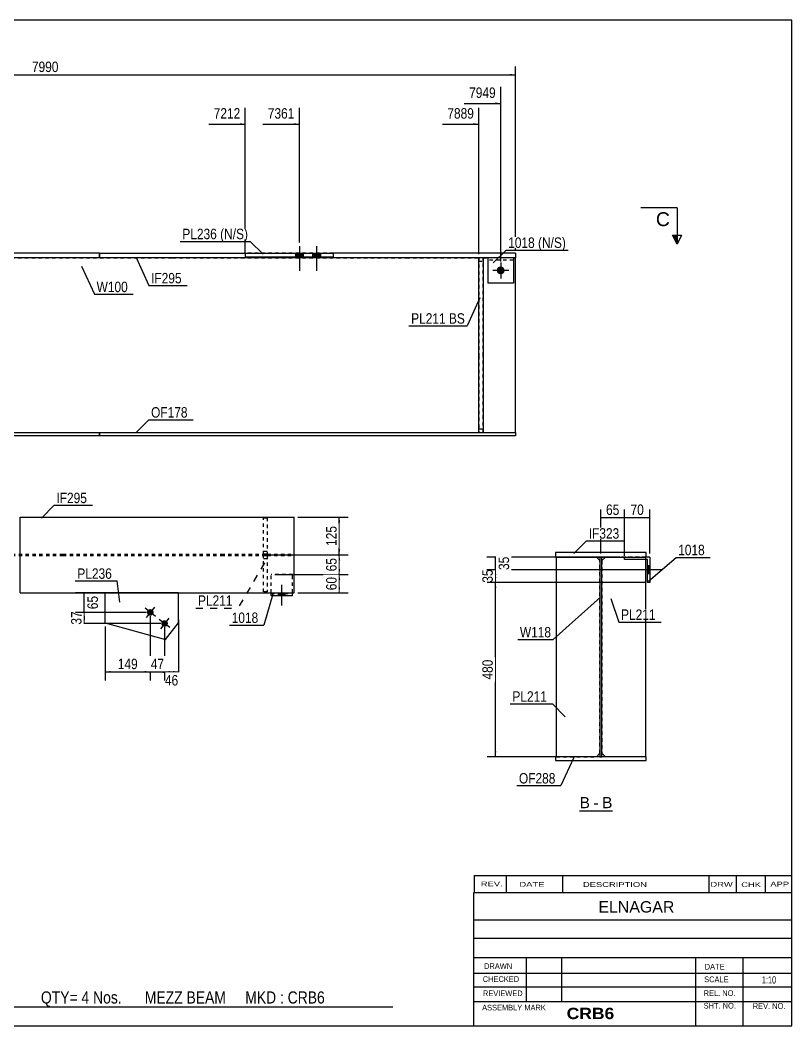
# Model space of a CAD drawing. Header units: millimetres. Extents: x 2 to 405, y 5 to 282.
# Drawn here: x 192.5 to 405, y 5 to 282 of the extents above; entities that cross this region are included whole.
import ezdxf

# ---------------------------------------------------------------- set-up
doc = ezdxf.new("R2010")
doc.units = ezdxf.units.MM
doc.linetypes.add('DXK_LINE_DOT1', pattern=[1.8814, 0.9407, -0.9407])
doc.linetypes.add('DXK_LINE_DOT2', pattern=[3.9198, 1.9599, -1.9599])
doc.styles.add('Arial', font='ARIAL.TTF', dxfattribs={"height": 0.2})
doc.styles.add('Arial Bold', font='ARIALBD.TTF', dxfattribs={"height": 0.2})
doc.styles.add('Arial Narrow', font='ARIALN.TTF', dxfattribs={"height": 0.2})

# ---------------------------------------------------------------- blocks, each defined once
blk = doc.blocks.new('Unknown-627316243-1211')
at = {"color": 5, "linetype": 'Continuous'}
for p, q in [((405, 282), (5, 282)), ((5, 282), (5, 5)), ((405, 5), (405, 282)), ((5, 5), (405, 5))]:
    blk.add_line(p, q, dxfattribs=at)
at = {"color": 174, "linetype": 'Continuous', "style": 'Arial'}
blk.add_text('Tekla structures', height=1.9102, rotation=90, dxfattribs=at).set_placement((4.5, 5.5))
blk = doc.blocks.new('Unknown-627316243-13 - 1932')
at = {"color": 7, "linetype": 'Continuous'}
blk.add_line((346.56, 64.21), (355.59, 64.21), dxfattribs=at)
at = {"color": 0, "linetype": 'Continuous'}
blk.add_wipeout([(349.4, 64.96), (349.4, 68.16), (346.56, 68.16), (346.56, 64.96)], dxfattribs=at)
blk.add_wipeout([(351.78, 64.96), (351.78, 68.16), (350.36, 68.16), (350.36, 64.96)], dxfattribs=at)
at = {"color": 96, "linetype": 'Continuous', "style": 'Arial'}
blk.add_text('B', height=3.06, dxfattribs=at).set_placement((346.56, 64.96))
at = {"color": 0, "linetype": 'Continuous'}
blk.add_wipeout([(355.59, 64.96), (355.59, 68.16), (352.74, 68.16), (352.74, 64.96)], dxfattribs=at)
at = {"color": 96, "linetype": 'Continuous', "style": 'Arial'}
for s, p in [('B', (352.74, 64.96)), ('-', (350.36, 64.96))]:
    blk.add_text(s, height=3.06, dxfattribs=at).set_placement(p)
blk = doc.blocks.new('Bolt-627316243-1247 - 1232')
at = {"linetype": 'Continuous'}
blk.add_hatch(color=3, dxfattribs=at).paths.add_polyline_path([(324.82, 211.97, -1), (324.82, 214.17, -1)])
at = {"color": 3, "linetype": 'Continuous'}
for p, q in [((324.82, 215.27), (324.82, 210.87)), ((327.02, 213.07), (322.62, 213.07))]:
    blk.add_line(p, q, dxfattribs=at)
blk = doc.blocks.new('Bolt-627316243-1245 - 1232')
at = {"linetype": 'Continuous'}
for points in [[(268.28, 216.77), (270.48, 216.77), (270.48, 217.77), (268.28, 217.77)], [(273.02, 216.77), (275.22, 216.77), (275.22, 217.77), (273.02, 217.77)]]:
    blk.add_hatch(color=3, dxfattribs=at).paths.add_polyline_path(points)
at = {"color": 3, "linetype": 'Continuous'}
for p, q in [((269.38, 219.77), (269.38, 212.97)), ((274.12, 219.77), (274.12, 212.97)), ((268.28, 217.77), (268.28, 216.77)), ((270.48, 217.77), (270.48, 216.77)), ((273.02, 217.77), (273.02, 216.77)), ((275.22, 217.77), (275.22, 216.77))]:
    blk.add_line(p, q, dxfattribs=at)
blk = doc.blocks.new('Part-627316243-1287 - 1232')
at = {"color": 2, "linetype": 'Continuous'}
for p, q in [((254.5, 217.77), (278.72, 217.77)), ((254.5, 217.77), (254.5, 216.77)), ((254.5, 216.77), (278.72, 216.77)), ((274.42, 216.77), (274.42, 217.77)), ((278.72, 217.77), (278.72, 216.77))]:
    blk.add_line(p, q, dxfattribs=at)
blk = doc.blocks.new('Part-627316243-1314 - 1232')
at = {"color": 7, "linetype": 'DXK_LINE_DOT1'}
for p, q in [((320.02, 216.57), (318.82, 216.57)), ((318.82, 216.57), (318.82, 189.57)), ((320.02, 189.57), (320.02, 216.57)), ((318.82, 215.57), (320.02, 215.57)), ((318.82, 189.47), (318.82, 168.47)), ((320.02, 168.47), (320.02, 189.47)), ((318.82, 169.47), (320.02, 169.47)), ((318.82, 168.47), (320.02, 168.47))]:
    blk.add_line(p, q, dxfattribs=at)
blk = doc.blocks.new('Part-627316243-1336 - 1232')
at = {"color": 2, "linetype": 'Continuous'}
for p, q in [((318.82, 189.57), (318.82, 216.57)), ((320.02, 216.57), (320.02, 189.57)), ((318.82, 168.47), (318.82, 189.47)), ((320.02, 189.47), (320.02, 168.47))]:
    blk.add_line(p, q, dxfattribs=at)
blk = doc.blocks.new('Part-627316243-1368 - 1232')
at = {"color": 2, "linetype": 'Continuous'}
for p, q in [((328.32, 216.57), (321.32, 216.57)), ((321.32, 216.57), (321.32, 209.57)), ((328.32, 216.57), (328.32, 209.57)), ((328.32, 209.57), (321.32, 209.57))]:
    blk.add_line(p, q, dxfattribs=at)
at = {"color": 7, "linetype": 'DXK_LINE_DOT1'}
blk.add_line((328.32, 215.87), (321.32, 215.87), dxfattribs=at)
blk = doc.blocks.new('Part-627316243-1395 - 1232')
at = {"color": 2, "linetype": 'Continuous'}
for p, q in [((214.4, 216.57), (214.4, 217.77)), ((214.4, 217.77), (234.4, 217.77)), ((234.4, 216.57), (214.4, 216.57)), ((234.5, 217.77), (254.5, 217.77)), ((298.72, 216.57), (234.5, 216.57)), ((298.72, 217.77), (278.72, 217.77)), ((328.92, 217.77), (298.82, 217.77)), ((321.32, 216.57), (298.82, 216.57)), ((328.92, 216.57), (328.32, 216.57)), ((328.92, 217.77), (328.92, 216.57))]:
    blk.add_line(p, q, dxfattribs=at)
at = {"color": 7, "linetype": 'DXK_LINE_DOT1'}
for p, q in [((278.72, 217.77), (254.5, 217.77)), ((328.32, 216.57), (321.32, 216.57))]:
    blk.add_line(p, q, dxfattribs=at)
blk = doc.blocks.new('Part-627316243-1417 - 1232')
at = {"color": 2, "linetype": 'Continuous'}
for p, q in [((69.88, 216.57), (69.88, 217.77)), ((69.88, 217.77), (99.98, 217.77)), ((70.48, 216.57), (69.88, 216.57)), ((99.98, 216.57), (77.48, 216.57)), ((100.08, 217.77), (120.08, 217.77)), ((164.3, 216.57), (100.08, 216.57)), ((164.3, 217.77), (144.3, 217.77)), ((214.4, 217.77), (164.4, 217.77)), ((214.4, 216.57), (164.4, 216.57)), ((214.4, 217.77), (214.4, 216.57))]:
    blk.add_line(p, q, dxfattribs=at)
at = {"color": 7, "linetype": 'DXK_LINE_DOT1'}
blk.add_line((144.3, 217.77), (120.08, 217.77), dxfattribs=at)
blk = doc.blocks.new('Part-627316243-1439 - 1232')
at = {"color": 2, "linetype": 'Continuous'}
for p, q in [((184.4, 189.57), (184.4, 216.57)), ((328.92, 189.57), (328.92, 216.57)), ((184.4, 168.47), (184.4, 189.47)), ((328.92, 168.47), (328.92, 189.47))]:
    blk.add_line(p, q, dxfattribs=at)
at = {"color": 7, "linetype": 'DXK_LINE_DOT1'}
for p, q in [((184.4, 216.57), (234.4, 216.57)), ((234.5, 216.57), (298.72, 216.57)), ((298.82, 216.57), (318.82, 216.57)), ((320.02, 216.57), (321.32, 216.57)), ((328.32, 216.57), (328.92, 216.57)), ((184.4, 168.47), (234.4, 168.47)), ((234.5, 168.47), (298.72, 168.47)), ((298.82, 168.47), (318.82, 168.47)), ((320.02, 168.47), (328.92, 168.47))]:
    blk.add_line(p, q, dxfattribs=at)
blk = doc.blocks.new('Part-627316243-1461 - 1232')
at = {"color": 2, "linetype": 'Continuous'}
for p, q in [((214.4, 167.47), (214.4, 168.47)), ((214.4, 168.47), (234.4, 168.47)), ((234.4, 167.47), (214.4, 167.47)), ((234.5, 168.47), (298.72, 168.47)), ((298.72, 167.47), (234.5, 167.47)), ((298.82, 168.47), (328.92, 168.47)), ((328.92, 167.47), (298.82, 167.47)), ((328.92, 168.47), (328.92, 167.47))]:
    blk.add_line(p, q, dxfattribs=at)
blk = doc.blocks.new('Part-627316243-1483 - 1232')
at = {"color": 2, "linetype": 'Continuous'}
for p, q in [((69.88, 167.47), (69.88, 168.47)), ((69.88, 168.47), (99.98, 168.47)), ((99.98, 167.47), (69.88, 167.47)), ((100.08, 168.47), (164.3, 168.47)), ((164.3, 167.47), (100.08, 167.47)), ((164.4, 168.47), (214.4, 168.47)), ((214.4, 167.47), (164.4, 167.47)), ((214.4, 168.47), (214.4, 167.47))]:
    blk.add_line(p, q, dxfattribs=at)
blk = doc.blocks.new('Part-627316243-1760 - 1673')
at = {"color": 2, "linetype": 'Continuous'}
for p, q in [((192.5, 124.31), (192.5, 145.14)), ((192.5, 145.14), (204.17, 145.14)), ((204.27, 145.14), (247.78, 145.14)), ((247.88, 145.14), (267.97, 145.14)), ((267.97, 124.31), (267.97, 145.14)), ((192.5, 124.31), (204.17, 124.31)), ((204.27, 124.31), (247.78, 124.31)), ((247.88, 124.31), (267.97, 124.31))]:
    blk.add_line(p, q, dxfattribs=at)
blk = doc.blocks.new('Part-627316243-1696 - 1673')
at = {"color": 2, "linetype": 'Continuous'}
for p, q in [((236.12, 124.31), (215.93, 124.31)), ((215.93, 115.97), (215.93, 124.31)), ((236.12, 115.99), (236.12, 124.31)), ((215.93, 115.97), (232.53, 111.38)), ((232.53, 111.38), (236.12, 115.99))]:
    blk.add_line(p, q, dxfattribs=at)
blk = doc.blocks.new('Bolt-627316243-1703 - 1673')
at = {"linetype": 'Continuous'}
blk.add_hatch(color=3, dxfattribs=at).paths.add_polyline_path([(263.63, 123.47), (265.47, 123.47), (265.47, 124.06), (263.63, 124.06)])
at = {"color": 3, "linetype": 'Continuous'}
for p, q in [((264.55, 120.81), (264.55, 126.47)), ((263.63, 123.47), (263.63, 124.06)), ((265.47, 123.47), (265.47, 124.06))]:
    blk.add_line(p, q, dxfattribs=at)
blk = doc.blocks.new('Part-627316243-1710 - 1673')
at = {"color": 7, "linetype": 'DXK_LINE_DOT1'}
for p, q in [((259.55, 134.93), (259.55, 144.93)), ((259.55, 144.93), (260.55, 144.93)), ((260.55, 144.93), (260.55, 134.93)), ((259.55, 135.77), (260.55, 135.77)), ((260.55, 134.93), (259.55, 134.93))]:
    blk.add_line(p, q, dxfattribs=at)
blk = doc.blocks.new('Part-627316243-1732 - 1673')
at = {"color": 7, "linetype": 'DXK_LINE_DOT1'}
for p, q in [((259.55, 124.52), (259.55, 134.52)), ((259.55, 134.52), (260.55, 134.52)), ((259.55, 133.68), (260.55, 133.68)), ((260.55, 134.52), (260.55, 124.52)), ((260.55, 124.52), (259.55, 124.52))]:
    blk.add_line(p, q, dxfattribs=at)
blk = doc.blocks.new('Bolt-627316243-1743 - 1673')
at = {"linetype": 'Continuous'}
for points in [[(227.77, 118.15, -1), (228.9, 119.6, -1)], [(231.72, 115.08, -1), (232.84, 116.53, -1)]]:
    blk.add_hatch(color=3, dxfattribs=at).paths.add_polyline_path(points)
at = {"color": 3, "linetype": 'Continuous'}
for p, q in [((229.78, 117.75), (226.89, 120)), ((229.46, 120.32), (227.21, 117.43)), ((233.73, 114.68), (230.83, 116.93)), ((233.41, 117.25), (231.15, 114.36))]:
    blk.add_line(p, q, dxfattribs=at)
blk = doc.blocks.new('Part-627316243-1750 - 1673')
at = {"color": 7, "linetype": 'DXK_LINE_DOT1'}
for p, q in [((169.07, 134.93), (180.73, 134.93)), ((169.07, 134.52), (180.73, 134.52)), ((180.83, 134.93), (204.17, 134.93)), ((180.83, 134.52), (204.17, 134.52)), ((204.27, 134.93), (247.78, 134.93)), ((204.27, 134.52), (247.78, 134.52)), ((247.88, 134.93), (259.55, 134.93)), ((247.88, 134.52), (259.55, 134.52)), ((260.55, 134.93), (267.97, 134.93)), ((260.55, 134.52), (267.97, 134.52)), ((267.97, 134.52), (267.97, 134.93))]:
    blk.add_line(p, q, dxfattribs=at)
blk = doc.blocks.new('Part-627316243-1787 - 1673')
at = {"color": 7, "linetype": 'DXK_LINE_DOT1'}
for p, q in [((261.63, 124.31), (261.63, 129.31)), ((267.47, 129.31), (261.63, 129.31)), ((267.47, 124.31), (267.47, 129.31)), ((261.63, 124.06), (267.47, 124.06))]:
    blk.add_line(p, q, dxfattribs=at)
at = {"color": 2, "linetype": 'Continuous'}
for p, q in [((261.63, 123.47), (261.63, 124.31)), ((267.47, 123.47), (261.63, 123.47)), ((267.47, 123.47), (267.47, 124.31))]:
    blk.add_line(p, q, dxfattribs=at)
blk = doc.blocks.new('Bolt-627316243-1935 - 1932')
at = {"linetype": 'Continuous'}
blk.add_hatch(color=3, dxfattribs=at).paths.add_polyline_path([(365.91, 129.53), (365.91, 131.73), (365.21, 131.73), (365.21, 129.53)])
at = {"color": 3, "linetype": 'Continuous'}
for p, q in [((369.11, 130.63), (362.31, 130.63)), ((365.91, 131.73), (365.21, 131.73)), ((365.91, 129.53), (365.21, 129.53))]:
    blk.add_line(p, q, dxfattribs=at)
blk = doc.blocks.new('Part-627316243-1940 - 1932')
at = {"color": 2, "linetype": 'Continuous'}
for p, q in [((352.66, 134.13), (352.16, 134.13)), ((352.16, 134.13), (352.16, 79.13)), ((352.66, 79.13), (352.66, 134.13)), ((352.16, 79.13), (352.66, 79.13))]:
    blk.add_line(p, q, dxfattribs=at)
blk = doc.blocks.new('Part-627316243-1949 - 1932')
at = {"color": 2, "linetype": 'Continuous'}
for p, q in [((353.66, 134.13), (352.66, 133.13)), ((364.66, 133.43), (364.66, 79.13)), ((353.66, 79.13), (352.66, 80.13))]:
    blk.add_line(p, q, dxfattribs=at)
at = {"color": 7, "linetype": 'DXK_LINE_DOT1'}
for p, q in [((352.66, 133.13), (352.66, 80.13)), ((364.66, 134.13), (353.66, 134.13)), ((364.66, 134.13), (364.66, 133.43)), ((364.66, 79.13), (353.66, 79.13))]:
    blk.add_line(p, q, dxfattribs=at)
blk = doc.blocks.new('Part-627316243-1954 - 1932')
at = {"color": 2, "linetype": 'Continuous'}
for p, q in [((340.16, 79.13), (340.16, 134.13)), ((352.16, 133.13), (351.16, 134.13)), ((352.16, 80.13), (351.16, 79.13))]:
    blk.add_line(p, q, dxfattribs=at)
at = {"color": 7, "linetype": 'DXK_LINE_DOT1'}
for p, q in [((351.16, 134.13), (340.16, 134.13)), ((352.16, 80.13), (352.16, 133.13)), ((340.16, 79.13), (351.16, 79.13))]:
    blk.add_line(p, q, dxfattribs=at)
blk = doc.blocks.new('Part-627316243-1960 - 1932')
at = {"color": 2, "linetype": 'Continuous'}
for p, q in [((358.91, 133.43), (358.91, 134.13)), ((365.21, 133.43), (358.91, 133.43)), ((365.91, 134.13), (364.91, 134.13)), ((365.21, 127.13), (365.21, 133.43)), ((365.91, 134.13), (365.91, 127.13)), ((365.91, 127.13), (365.21, 127.13))]:
    blk.add_line(p, q, dxfattribs=at)
at = {"color": 7, "linetype": 'DXK_LINE_DOT1'}
blk.add_line((364.91, 134.13), (358.91, 134.13), dxfattribs=at)
blk = doc.blocks.new('Part-627316243-1966 - 1932')
at = {"color": 2, "linetype": 'Continuous'}
for p, q in [((339.91, 135.33), (339.91, 134.13)), ((364.91, 135.33), (339.91, 135.33)), ((339.91, 134.13), (364.91, 134.13)), ((364.91, 134.13), (364.91, 135.33))]:
    blk.add_line(p, q, dxfattribs=at)
blk = doc.blocks.new('Part-627316243-1973 - 1932')
at = {"color": 2, "linetype": 'Continuous'}
for p, q in [((339.91, 79.13), (339.91, 78.13)), ((364.91, 79.13), (339.91, 79.13)), ((339.91, 78.13), (364.91, 78.13)), ((364.91, 78.13), (364.91, 79.13))]:
    blk.add_line(p, q, dxfattribs=at)
blk = doc.blocks.new('StraightDimension-627316243-3726 - 1232')
at = {"linetype": 'Continuous'}
blk.add_hatch(color=7, dxfattribs=at).paths.add_polyline_path([(317.32, 253.63), (318.82, 253.38), (317.32, 253.13)])
at = {"color": 7, "linetype": 'Continuous'}
for p, q in [((318.82, 217.57), (318.82, 257.88)), ((308.76, 253.38), (318.82, 253.38))]:
    blk.add_line(p, q, dxfattribs=at)
at = {"color": 0}
blk.add_wipeout([(318.05, 254.28), (318.05, 258.48), (309.54, 258.48), (309.54, 254.28)], dxfattribs=at)
at = {"color": 3, "style": 'Arial Narrow'}
blk.add_text('7889', height=2.863, dxfattribs=at).set_placement((310.14, 254.88))
blk = doc.blocks.new('StraightDimension-627316243-3728 - 1232')
at = {"linetype": 'Continuous'}
blk.add_hatch(color=7, dxfattribs=at).paths.add_polyline_path([(253, 253.63), (254.5, 253.38), (253, 253.13)])
at = {"color": 7, "linetype": 'Continuous'}
for p, q in [((254.5, 217.77), (254.5, 257.88)), ((244.44, 253.38), (254.5, 253.38))]:
    blk.add_line(p, q, dxfattribs=at)
at = {"color": 0}
blk.add_wipeout([(253.73, 254.28), (253.73, 258.48), (245.21, 258.48), (245.21, 254.28)], dxfattribs=at)
at = {"color": 3, "style": 'Arial Narrow'}
blk.add_text('7212', height=2.863, dxfattribs=at).set_placement((245.81, 254.88))
blk = doc.blocks.new('StraightDimension-627316243-1627 - 1232')
at = {"linetype": 'Continuous'}
for points in [[(71.38, 266.7), (69.88, 266.95), (71.38, 267.2)], [(327.42, 267.2), (328.92, 266.95), (327.42, 266.7)]]:
    blk.add_hatch(color=7, dxfattribs=at).paths.add_polyline_path(points)
at = {"color": 7, "linetype": 'Continuous'}
for p, q in [((69.88, 218.77), (69.88, 269.2)), ((328.92, 218.77), (328.92, 269.2)), ((69.88, 266.95), (328.92, 266.95))]:
    blk.add_line(p, q, dxfattribs=at)
at = {"color": 0}
blk.add_wipeout([(203.66, 267.1), (203.66, 271.3), (195.15, 271.3), (195.15, 267.1)], dxfattribs=at)
at = {"color": 3, "style": 'Arial Narrow'}
blk.add_text('7990', height=2.863, dxfattribs=at).set_placement((195.75, 267.7))
blk = doc.blocks.new('StraightDimension-627316243-3725 - 1232')
at = {"linetype": 'Continuous'}
blk.add_hatch(color=7, dxfattribs=at).paths.add_polyline_path([(323.32, 259.33), (324.82, 259.08), (323.32, 258.83)])
at = {"color": 7, "linetype": 'Continuous'}
for p, q in [((324.82, 215.53), (324.82, 263.58)), ((314.76, 259.08), (324.82, 259.08))]:
    blk.add_line(p, q, dxfattribs=at)
at = {"color": 0}
blk.add_wipeout([(324.05, 259.98), (324.05, 264.18), (315.54, 264.18), (315.54, 259.98)], dxfattribs=at)
at = {"color": 3, "style": 'Arial Narrow'}
blk.add_text('7949', height=2.863, dxfattribs=at).set_placement((316.14, 260.58))
blk = doc.blocks.new('StraightDimension-627316243-3727 - 1232')
at = {"linetype": 'Continuous'}
blk.add_hatch(color=7, dxfattribs=at).paths.add_polyline_path([(267.88, 253.63), (269.38, 253.38), (267.88, 253.13)])
at = {"color": 7, "linetype": 'Continuous'}
for p, q in [((269.38, 220.77), (269.38, 257.88)), ((259.32, 253.38), (269.38, 253.38))]:
    blk.add_line(p, q, dxfattribs=at)
at = {"color": 0}
blk.add_wipeout([(268.61, 254.28), (268.61, 258.48), (260.1, 258.48), (260.1, 254.28)], dxfattribs=at)
at = {"color": 3, "style": 'Arial Narrow'}
blk.add_text('7361', height=2.863, dxfattribs=at).set_placement((260.7, 254.88))
blk = doc.blocks.new('StraightDimension-627316243-2214 - 1673')
at = {"linetype": 'Continuous'}
for points in [[(280.13, 133.22), (280.38, 134.72), (280.63, 133.22)], [(280.63, 130.81), (280.38, 129.31), (280.13, 130.81)]]:
    blk.add_hatch(color=7, dxfattribs=at).paths.add_polyline_path(points)
at = {"color": 7, "linetype": 'Continuous'}
for p, q in [((259.69, 134.72), (282.78, 134.72)), ((280.38, 129.31), (280.38, 134.72)), ((262.63, 129.31), (282.78, 129.31))]:
    blk.add_line(p, q, dxfattribs=at)
at = {"color": 0}
blk.add_wipeout([(280.23, 134.44), (276.03, 134.44), (276.03, 129.59), (280.23, 129.59)], dxfattribs=at)
at = {"color": 3, "style": 'Arial Narrow'}
blk.add_text('65', height=2.863, rotation=90.0002, dxfattribs=at).set_placement((279.63, 130.19))
blk = doc.blocks.new('StraightDimension-627316243-1880 - 1673')
at = {"linetype": 'Continuous'}
for points in [[(217.43, 102.26), (215.93, 102.51), (217.43, 102.76)], [(226.83, 102.76), (228.33, 102.51), (226.83, 102.26)]]:
    blk.add_hatch(color=7, dxfattribs=at).paths.add_polyline_path(points)
at = {"color": 7, "linetype": 'Continuous'}
for p, q in [((228.33, 117.88), (228.33, 100.11)), ((215.93, 114.97), (215.93, 100.11)), ((215.93, 102.51), (228.33, 102.51))]:
    blk.add_line(p, q, dxfattribs=at)
at = {"color": 0}
blk.add_wipeout([(225.47, 102.66), (225.47, 106.86), (218.79, 106.86), (218.79, 102.66)], dxfattribs=at)
at = {"color": 3, "style": 'Arial Narrow'}
blk.add_text('149', height=2.863, dxfattribs=at).set_placement((219.39, 103.26))
blk = doc.blocks.new('StraightDimension-627316243-1890 - 1673')
at = {"linetype": 'Continuous'}
for points in [[(233.78, 102.26), (232.28, 102.51), (233.78, 102.76)], [(234.62, 102.76), (236.12, 102.51), (234.62, 102.26)]]:
    blk.add_hatch(color=7, dxfattribs=at).paths.add_polyline_path(points)
at = {"color": 7, "linetype": 'Continuous'}
for p, q in [((236.12, 116.85), (236.12, 100.26)), ((232.28, 114.81), (232.28, 100.26)), ((232.28, 102.51), (236.12, 102.51))]:
    blk.add_line(p, q, dxfattribs=at)
at = {"color": 0}
blk.add_wipeout([(236.63, 98.16), (236.63, 102.36), (231.77, 102.36), (231.77, 98.16)], dxfattribs=at)
at = {"color": 3, "style": 'Arial Narrow'}
blk.add_text('46', height=2.863, dxfattribs=at).set_placement((232.37, 98.76))
blk = doc.blocks.new('StraightDimension-627316243-1856 - 1673')
at = {"linetype": 'Continuous'}
for points in [[(209.9, 117.38), (210.15, 118.88), (210.4, 117.38)], [(210.4, 117.31), (210.15, 115.81), (209.9, 117.31)]]:
    blk.add_hatch(color=7, dxfattribs=at).paths.add_polyline_path(points)
at = {"color": 7, "linetype": 'Continuous'}
for p, q in [((227.33, 118.88), (207.9, 118.88)), ((210.15, 115.81), (210.15, 118.88)), ((231.28, 115.81), (207.9, 115.81))]:
    blk.add_line(p, q, dxfattribs=at)
at = {"color": 0}
blk.add_wipeout([(210, 119.77), (205.8, 119.77), (205.8, 114.91), (210, 114.91)], dxfattribs=at)
at = {"color": 3, "style": 'Arial Narrow'}
blk.add_text('37', height=2.863, rotation=90.0002, dxfattribs=at).set_placement((209.4, 115.51))
blk = doc.blocks.new('StraightDimension-627316243-1866 - 1673')
at = {"linetype": 'Continuous'}
for points in [[(209.9, 122.81), (210.15, 124.31), (210.4, 122.81)], [(210.4, 120.38), (210.15, 118.88), (209.9, 120.38)]]:
    blk.add_hatch(color=7, dxfattribs=at).paths.add_polyline_path(points)
at = {"color": 7, "linetype": 'Continuous'}
for p, q in [((224.58, 124.31), (207.75, 124.31)), ((210.15, 118.88), (210.15, 124.31)), ((227.33, 118.88), (207.75, 118.88))]:
    blk.add_line(p, q, dxfattribs=at)
at = {"color": 0}
blk.add_wipeout([(214.5, 124.02), (210.3, 124.02), (210.3, 119.16), (214.5, 119.16)], dxfattribs=at)
at = {"color": 3, "style": 'Arial Narrow'}
blk.add_text('65', height=2.863, rotation=90.0002, dxfattribs=at).set_placement((213.9, 119.76))
blk = doc.blocks.new('StraightDimension-627316243-1900 - 1673')
at = {"linetype": 'Continuous'}
for points in [[(229.83, 102.26), (228.33, 102.51), (229.83, 102.76)], [(230.78, 102.76), (232.28, 102.51), (230.78, 102.26)]]:
    blk.add_hatch(color=7, dxfattribs=at).paths.add_polyline_path(points)
at = {"color": 7, "linetype": 'Continuous'}
for p, q in [((228.33, 117.88), (228.33, 100.11)), ((232.28, 114.81), (232.28, 100.11)), ((228.33, 102.51), (232.28, 102.51))]:
    blk.add_line(p, q, dxfattribs=at)
at = {"color": 0}
blk.add_wipeout([(232.73, 102.66), (232.73, 106.86), (227.88, 106.86), (227.88, 102.66)], dxfattribs=at)
at = {"color": 3, "style": 'Arial Narrow'}
blk.add_text('47', height=2.863, dxfattribs=at).set_placement((228.48, 103.26))
blk = doc.blocks.new('StraightDimension-627316243-2213 - 1673')
at = {"linetype": 'Continuous'}
for points in [[(280.13, 143.64), (280.38, 145.14), (280.63, 143.64)], [(280.63, 136.22), (280.38, 134.72), (280.13, 136.22)]]:
    blk.add_hatch(color=7, dxfattribs=at).paths.add_polyline_path(points)
at = {"color": 7, "linetype": 'Continuous'}
for p, q in [((268.97, 145.14), (282.78, 145.14)), ((280.38, 134.72), (280.38, 145.14)), ((259.69, 134.72), (282.78, 134.72))]:
    blk.add_line(p, q, dxfattribs=at)
at = {"color": 0}
blk.add_wipeout([(280.23, 143.28), (276.03, 143.28), (276.03, 136.59), (280.23, 136.59)], dxfattribs=at)
at = {"color": 3, "style": 'Arial Narrow'}
blk.add_text('125', height=2.863, rotation=90.0002, dxfattribs=at).set_placement((279.63, 137.19))
blk = doc.blocks.new('StraightDimension-627316243-2215 - 1673')
at = {"linetype": 'Continuous'}
for points in [[(280.13, 127.81), (280.38, 129.31), (280.63, 127.81)], [(280.63, 125.81), (280.38, 124.31), (280.13, 125.81)]]:
    blk.add_hatch(color=7, dxfattribs=at).paths.add_polyline_path(points)
at = {"color": 7, "linetype": 'Continuous'}
for p, q in [((262.63, 129.31), (282.78, 129.31)), ((280.38, 124.31), (280.38, 129.31)), ((268.97, 124.31), (282.78, 124.31))]:
    blk.add_line(p, q, dxfattribs=at)
at = {"color": 0}
blk.add_wipeout([(280.23, 129.24), (276.03, 129.24), (276.03, 124.38), (280.23, 124.38)], dxfattribs=at)
at = {"color": 3, "style": 'Arial Narrow'}
blk.add_text('60', height=2.863, rotation=90.0002, dxfattribs=at).set_placement((279.63, 124.98))
blk = doc.blocks.new('StraightDimension-627316243-2508 - 1932')
at = {"linetype": 'Continuous'}
for points in [[(360.41, 144.73), (358.91, 144.98), (360.41, 145.23)], [(364.41, 145.23), (365.91, 144.98), (364.41, 144.73)]]:
    blk.add_hatch(color=7, dxfattribs=at).paths.add_polyline_path(points)
at = {"color": 7, "linetype": 'Continuous'}
for p, q in [((358.91, 134.43), (358.91, 147.23)), ((365.91, 135.13), (365.91, 147.23)), ((358.91, 144.98), (365.91, 144.98))]:
    blk.add_line(p, q, dxfattribs=at)
at = {"color": 0}
blk.add_wipeout([(364.84, 145.13), (364.84, 149.33), (359.98, 149.33), (359.98, 145.13)], dxfattribs=at)
at = {"color": 3, "style": 'Arial Narrow'}
blk.add_text('70', height=2.863, dxfattribs=at).set_placement((360.58, 145.73))
blk = doc.blocks.new('StraightDimension-627316243-2651 - 1932')
at = {"linetype": 'Continuous'}
for points in [[(323.13, 129.14), (323.38, 130.64), (323.63, 129.14)], [(323.63, 128.63), (323.38, 127.13), (323.13, 128.63)]]:
    blk.add_hatch(color=7, dxfattribs=at).paths.add_polyline_path(points)
at = {"color": 7, "linetype": 'Continuous'}
for p, q in [((362.38, 130.64), (321.13, 130.64)), ((323.38, 127.13), (323.38, 130.64)), ((364.91, 127.13), (321.13, 127.13))]:
    blk.add_line(p, q, dxfattribs=at)
at = {"color": 0}
blk.add_wipeout([(323.23, 131.31), (319.03, 131.31), (319.03, 126.46), (323.23, 126.46)], dxfattribs=at)
at = {"color": 3, "style": 'Arial Narrow'}
blk.add_text('35', height=2.863, rotation=90.0002, dxfattribs=at).set_placement((322.63, 127.06))
blk = doc.blocks.new('StraightDimension-627316243-2509 - 1932')
at = {"linetype": 'Continuous'}
for points in [[(353.91, 144.73), (352.41, 144.98), (353.91, 145.23)], [(357.41, 145.23), (358.91, 144.98), (357.41, 144.73)]]:
    blk.add_hatch(color=7, dxfattribs=at).paths.add_polyline_path(points)
at = {"color": 7, "linetype": 'Continuous'}
for p, q in [((352.41, 135.13), (352.41, 147.23)), ((358.91, 134.43), (358.91, 147.23)), ((352.41, 144.98), (358.91, 144.98))]:
    blk.add_line(p, q, dxfattribs=at)
at = {"color": 0}
blk.add_wipeout([(358.09, 145.13), (358.09, 149.33), (353.23, 149.33), (353.23, 145.13)], dxfattribs=at)
at = {"color": 3, "style": 'Arial Narrow'}
blk.add_text('65', height=2.863, dxfattribs=at).set_placement((353.83, 145.73))
blk = doc.blocks.new('StraightDimension-627316243-2650 - 1932')
at = {"linetype": 'Continuous'}
for points in [[(323.13, 132.63), (323.38, 134.13), (323.63, 132.63)], [(323.63, 132.14), (323.38, 130.64), (323.13, 132.14)]]:
    blk.add_hatch(color=7, dxfattribs=at).paths.add_polyline_path(points)
at = {"color": 7, "linetype": 'Continuous'}
for p, q in [((357.66, 134.13), (320.98, 134.13)), ((323.38, 130.64), (323.38, 134.13)), ((362.38, 130.64), (320.98, 130.64))]:
    blk.add_line(p, q, dxfattribs=at)
at = {"color": 0}
blk.add_wipeout([(327.73, 134.81), (323.53, 134.81), (323.53, 129.96), (327.73, 129.96)], dxfattribs=at)
at = {"color": 3, "style": 'Arial Narrow'}
blk.add_text('35', height=2.863, rotation=90.0002, dxfattribs=at).set_placement((327.13, 130.56))
blk = doc.blocks.new('StraightDimension-627316243-2652 - 1932')
at = {"linetype": 'Continuous'}
for points in [[(323.13, 125.63), (323.38, 127.13), (323.63, 125.63)], [(323.63, 80.63), (323.38, 79.13), (323.13, 80.63)]]:
    blk.add_hatch(color=7, dxfattribs=at).paths.add_polyline_path(points)
at = {"color": 7, "linetype": 'Continuous'}
for p, q in [((364.91, 127.13), (321.13, 127.13)), ((323.38, 79.13), (323.38, 127.13)), ((345.16, 79.13), (321.13, 79.13))]:
    blk.add_line(p, q, dxfattribs=at)
at = {"color": 0}
blk.add_wipeout([(323.23, 106.47), (319.03, 106.47), (319.03, 99.79), (323.23, 99.79)], dxfattribs=at)
at = {"color": 3, "style": 'Arial Narrow'}
blk.add_text('480', height=2.863, rotation=90.0002, dxfattribs=at).set_placement((322.63, 100.39))
blk = doc.blocks.new('CBS_REVISION-627316243-3854')
at = {"color": 7, "linetype": 'Continuous'}
for p, q in [((317.49, 46.38), (404.99, 46.38)), ((317.49, 46.38), (317.49, 41.75)), ((326.29, 46.38), (326.29, 41.75)), ((341.88, 46.38), (341.88, 41.81)), ((382.14, 46.38), (382.14, 41.75)), ((389.68, 46.38), (389.68, 41.75)), ((397.63, 46.38), (397.63, 41.75)), ((317.49, 41.75), (404.99, 41.75))]:
    blk.add_line(p, q, dxfattribs=at)
at = {"color": 7, "style": 'Arial Narrow', "width": 1.7}
for s, height, p in [('REV.', 1.326, (319.35, 43.43)), ('DATE', 1.326, (329.98, 43.31)), ('DESCRIPTION', 1.3257, (347.46, 43.26)), ('DRW', 1.326, (382.57, 43.32)), ('CHK', 1.326, (391.06, 43.23)), ('APP', 1.326, (399.06, 43.38))]:
    blk.add_text(s, height=height, dxfattribs=at).set_placement(p)
blk = doc.blocks.new('CBS_CALLOFF-627316243-3852')
at = {"color": 7, "linetype": 'Continuous'}
blk.add_line((178.88, 10.27), (295.11, 10.25), dxfattribs=at)
at = {"color": 3, "linetype": 'Continuous', "style": 'Arial Narrow'}
blk.add_text('QTY= 4 Nos.      MEZZ BEAM     MKD : CRB6', height=3.3405, dxfattribs=at).set_placement((198.23, 11.16))
blk = doc.blocks.new('CBS_NAME_BLOG-627316243-3853')
at = {"color": 7, "linetype": 'Continuous'}
for p, q in [((317.41, 41.75), (404.93, 41.75)), ((317.41, 5.04), (317.41, 41.75)), ((317.41, 34.21), (404.93, 34.21)), ((317.48, 29.16), (405, 29.16)), ((317.41, 23.79), (404.93, 23.79)), ((331.93, 11.68), (331.93, 23.78)), ((341.62, 11.71), (341.62, 23.78)), ((378.53, 5.04), (378.53, 23.77)), ((391.58, 5.04), (391.58, 23.78)), ((317.42, 19.49), (405, 19.51)), ((317.41, 15.74), (404.93, 15.74)), ((317.41, 11.7), (404.93, 11.7)), ((317.41, 5), (405, 5))]:
    blk.add_line(p, q, dxfattribs=at)
at = {"color": 3, "linetype": 'Continuous', "style": 'Arial'}
blk.add_text('ELNAGAR', height=3.133, dxfattribs=at).set_placement((351.73, 36.22))
at = {"color": 3, "linetype": 'Continuous'}
for s, height, style, width, p in [('DRAWN', 1.566, 'Arial', 0.9, (320.24, 20.68)), ('DATE', 1.566, 'Arial', 0.9, (381, 20.52)), ('CHECKED', 1.566, 'Arial', 0.9, (319.89, 17.11)), ('SCALE', 1.566, 'Arial', 0.9, (380.85, 17.04)), ('1:10', 1.957, 'Arial Narrow', 0.9, (396.74, 16.68)), ('REVIEWED', 1.566, 'Arial', 0.9, (319.93, 13.19)), ('REL. NO.', 1.566, 'Arial', 0.9, (380.71, 13.24)), ('SHT. NO.', 1.566, 'Arial', 0.9, (380.71, 9.77)), ('REV. NO.', 1.566, 'Arial', 0.9, (394.23, 9.68)), ('ASSEMBLY MARK', 1.5663, 'Arial', 0.9, (319.71, 9.26)), ('CRB6', 3.131, 'Arial Bold', 1.1, (342.99, 6.86))]:
    blk.add_text(s, height=height, dxfattribs=dict(at, style=style, width=width)).set_placement(p)
blk = doc.blocks.new('MarkSet-627316243-1665 - 1232')
at = {"color": 0}
blk.add_wipeout([(309.67, 198.4), (309.67, 201.4), (300.17, 201.4), (300.17, 198.4)], dxfattribs=at)
blk.add_wipeout([(309.67, 198.4), (309.67, 201.4), (300.17, 201.4), (300.17, 198.4)], dxfattribs=at)
blk.add_wipeout([(314.96, 198.4), (314.96, 201.4), (310.57, 201.4), (310.57, 198.4)], dxfattribs=at)
blk.add_wipeout([(314.96, 198.4), (314.96, 201.4), (310.57, 201.4), (310.57, 198.4)], dxfattribs=at)
at = {"color": 7, "linetype": 'Continuous'}
for p in [(319.09, 205.54), (299.57, 197.8)]:
    blk.add_line(p, (315.56, 197.8), dxfattribs=at)
at = {"color": 3, "style": 'Arial Narrow'}
for s, p in [('PL211', (300.17, 198.4)), ('BS', (310.57, 198.4))]:
    blk.add_text(s, height=2.863, dxfattribs=at).set_placement(p)
blk = doc.blocks.new('SectionMark-627316243-1638 - 1232')
at = {"linetype": 'Continuous'}
for points in [[(45.1, 222.77), (46.35, 222.77), (45.1, 220.27)], [(372.15, 222.77), (373.4, 222.77), (373.4, 220.27)]]:
    blk.add_hatch(color=30, dxfattribs=at).paths.add_polyline_path(points)
at = {"color": 30, "linetype": 'Continuous'}
for p, q in [((45.1, 230.27), (45.1, 220.27)), ((373.4, 230.27), (373.4, 220.27)), ((45.1, 220.27), (43.85, 222.77)), ((46.35, 222.77), (43.85, 222.77)), ((45.1, 220.27), (46.35, 222.77)), ((372.15, 222.77), (374.65, 222.77)), ((373.4, 220.27), (372.15, 222.77)), ((374.65, 222.77), (373.4, 220.27))]:
    blk.add_line(p, q, dxfattribs=at)
at = {"color": 0, "linetype": 'Continuous'}
for points in [[(50.95, 225.27), (50.95, 229.27), (47.1, 229.27), (47.1, 225.27)], [(371.4, 225.27), (371.4, 229.27), (367.55, 229.27), (367.55, 225.27)]]:
    blk.add_wipeout(points, dxfattribs=at)
at = {"color": 30, "linetype": 'Continuous'}
for p, q in [((45.1, 230.27), (55.1, 230.27)), ((373.4, 230.27), (363.4, 230.27))]:
    blk.add_line(p, q, dxfattribs=at)
at = {"color": 96, "linetype": 'Continuous', "style": 'Arial'}
for p in [(47.1, 225.27), (367.55, 225.27)]:
    blk.add_text('C', height=3.82, dxfattribs=at).set_placement(p)
blk = doc.blocks.new('Mark-627316243-1435 - 1232')
at = {"color": 0}
blk.add_wipeout([(222.15, 207.09), (222.15, 210.09), (213.56, 210.09), (213.56, 207.09)], dxfattribs=at)
blk.add_wipeout([(222.15, 207.09), (222.15, 210.09), (213.56, 210.09), (213.56, 207.09)], dxfattribs=at)
at = {"color": 7, "linetype": 'Continuous'}
for p, q in [((209.43, 214.23), (212.96, 206.49)), ((212.96, 206.49), (223.65, 206.49))]:
    blk.add_line(p, q, dxfattribs=at)
at = {"color": 3, "style": 'Arial Narrow'}
blk.add_text('W100', height=2.863, dxfattribs=at).set_placement((213.56, 207.09))
blk = doc.blocks.new('Mark-627316243-1391 - 1232')
at = {"color": 0}
blk.add_wipeout([(236.97, 209.5), (236.97, 212.5), (228.56, 212.5), (228.56, 209.5)], dxfattribs=at)
blk.add_wipeout([(236.97, 209.5), (236.97, 212.5), (228.56, 212.5), (228.56, 209.5)], dxfattribs=at)
at = {"color": 7, "linetype": 'Continuous'}
for p, q in [((224.43, 216.63), (227.96, 208.9)), ((227.96, 208.9), (238.47, 208.9))]:
    blk.add_line(p, q, dxfattribs=at)
at = {"color": 3, "style": 'Arial Narrow'}
blk.add_text('IF295', height=2.863, dxfattribs=at).set_placement((228.56, 209.5))
blk = doc.blocks.new('Mark-627316243-1283 - 1232')
at = {"color": 0}
blk.add_wipeout([(246.68, 221.67), (246.68, 224.67), (237.17, 224.67), (237.17, 221.67)], dxfattribs=at)
blk.add_wipeout([(246.68, 221.67), (246.68, 224.67), (237.17, 224.67), (237.17, 221.67)], dxfattribs=at)
blk.add_wipeout([(255.24, 221.67), (255.24, 224.67), (247.58, 224.67), (247.58, 221.67)], dxfattribs=at)
blk.add_wipeout([(255.24, 221.67), (255.24, 224.67), (247.58, 224.67), (247.58, 221.67)], dxfattribs=at)
at = {"color": 7, "linetype": 'Continuous'}
for p in [(236.57, 221.07), (259.38, 217.54)]:
    blk.add_line(p, (255.84, 221.07), dxfattribs=at)
at = {"color": 3, "style": 'Arial Narrow'}
for s, p in [('PL236', (237.17, 221.67)), ('(N/', (247.58, 221.67)), ('S)', (251.96, 221.67))]:
    blk.add_text(s, height=2.863, dxfattribs=at).set_placement(p)
blk = doc.blocks.new('Mark-627316243-1364 - 1232')
at = {"color": 0}
blk.add_wipeout([(334.2, 219.27), (334.2, 222.27), (326.89, 222.27), (326.89, 219.27)], dxfattribs=at)
blk.add_wipeout([(334.2, 219.27), (334.2, 222.27), (326.89, 222.27), (326.89, 219.27)], dxfattribs=at)
at = {"color": 7, "linetype": 'Continuous'}
blk.add_line((322.75, 215.14), (326.29, 218.67), dxfattribs=at)
at = {"color": 0}
blk.add_wipeout([(342.77, 219.27), (342.77, 222.27), (335.1, 222.27), (335.1, 219.27)], dxfattribs=at)
blk.add_wipeout([(342.77, 219.27), (342.77, 222.27), (335.1, 222.27), (335.1, 219.27)], dxfattribs=at)
at = {"color": 7, "linetype": 'Continuous'}
blk.add_line((326.29, 218.67), (343.37, 218.67), dxfattribs=at)
at = {"color": 3, "style": 'Arial Narrow'}
for s, p in [('1018', (326.89, 219.27)), ('(N/', (335.1, 219.27)), ('S)', (339.48, 219.27))]:
    blk.add_text(s, height=2.863, dxfattribs=at).set_placement(p)
blk = doc.blocks.new('Mark-627316243-1457 - 1232')
at = {"color": 0}
blk.add_wipeout([(238.61, 172.54), (238.61, 175.54), (228.56, 175.54), (228.56, 172.54)], dxfattribs=at)
blk.add_wipeout([(238.61, 172.54), (238.61, 175.54), (228.56, 175.54), (228.56, 172.54)], dxfattribs=at)
at = {"color": 7, "linetype": 'Continuous'}
for p, q in [((224.43, 168.4), (227.96, 171.94)), ((227.96, 171.94), (240.11, 171.94))]:
    blk.add_line(p, q, dxfattribs=at)
at = {"color": 3, "style": 'Arial Narrow'}
blk.add_text('OF178', height=2.863, dxfattribs=at).set_placement((228.56, 172.54))
blk = doc.blocks.new('Mark-627316243-1756 - 1673')
at = {"color": 0}
blk.add_wipeout([(210.89, 148.98), (210.89, 151.98), (202.49, 151.98), (202.49, 148.98)], dxfattribs=at)
blk.add_wipeout([(210.89, 148.98), (210.89, 151.98), (202.49, 151.98), (202.49, 148.98)], dxfattribs=at)
at = {"color": 7, "linetype": 'Continuous'}
for p, q in [((198.35, 144.85), (201.89, 148.38)), ((201.89, 148.38), (212.39, 148.38))]:
    blk.add_line(p, q, dxfattribs=at)
at = {"color": 3, "style": 'Arial Narrow'}
blk.add_text('IF295', height=2.863, dxfattribs=at).set_placement((202.49, 148.98))
blk = doc.blocks.new('Mark-627316243-1692 - 1673')
at = {"color": 7, "linetype": 'Continuous'}
blk.add_line((219.99, 121.7), (219.26, 127.53), dxfattribs=at)
at = {"color": 0}
blk.add_wipeout([(217.76, 128.13), (217.76, 131.13), (208.26, 131.13), (208.26, 128.13)], dxfattribs=at)
blk.add_wipeout([(217.76, 128.13), (217.76, 131.13), (208.26, 131.13), (208.26, 128.13)], dxfattribs=at)
at = {"color": 7, "linetype": 'Continuous'}
blk.add_line((207.66, 127.53), (219.26, 127.53), dxfattribs=at)
at = {"color": 3, "style": 'Arial Narrow'}
blk.add_text('PL236', height=2.863, dxfattribs=at).set_placement((208.26, 128.13))
blk = doc.blocks.new('Mark-627316243-1728 - 1673')
at = {"color": 7, "linetype": 'DXK_LINE_DOT2'}
blk.add_line((259.77, 132.49), (252.49, 120.09), dxfattribs=at)
at = {"color": 0}
blk.add_wipeout([(250.99, 120.69), (250.99, 123.69), (241.48, 123.69), (241.48, 120.69)], dxfattribs=at)
blk.add_wipeout([(250.99, 120.69), (250.99, 123.69), (241.48, 123.69), (241.48, 120.69)], dxfattribs=at)
at = {"color": 7, "linetype": 'DXK_LINE_DOT2'}
blk.add_line((240.88, 120.09), (252.49, 120.09), dxfattribs=at)
at = {"color": 3, "style": 'Arial Narrow'}
blk.add_text('PL211', height=2.863, dxfattribs=at).set_placement((241.48, 120.69))
blk = doc.blocks.new('Mark-627316243-1783 - 1673')
at = {"color": 7, "linetype": 'Continuous'}
blk.add_line((262.07, 123.91), (259.57, 115.38), dxfattribs=at)
at = {"color": 0}
blk.add_wipeout([(258.07, 115.98), (258.07, 118.98), (250.76, 118.98), (250.76, 115.98)], dxfattribs=at)
blk.add_wipeout([(258.07, 115.98), (258.07, 118.98), (250.76, 118.98), (250.76, 115.98)], dxfattribs=at)
at = {"color": 7, "linetype": 'Continuous'}
blk.add_line((250.16, 115.38), (259.57, 115.38), dxfattribs=at)
at = {"color": 3, "style": 'Arial Narrow'}
blk.add_text('1018', height=2.863, dxfattribs=at).set_placement((250.76, 115.98))
blk = doc.blocks.new('Mark-627316243-1936 - 1932')
at = {"color": 0}
blk.add_wipeout([(338.7, 112), (338.7, 115), (330.11, 115), (330.11, 112)], dxfattribs=at)
blk.add_wipeout([(338.7, 112), (338.7, 115), (330.11, 115), (330.11, 112)], dxfattribs=at)
at = {"color": 7, "linetype": 'Continuous'}
for p in [(352.29, 123.1), (329.51, 111.4)]:
    blk.add_line(p, (339.3, 111.4), dxfattribs=at)
at = {"color": 3, "style": 'Arial Narrow'}
blk.add_text('W118', height=2.863, dxfattribs=at).set_placement((330.11, 112))
blk = doc.blocks.new('Mark-627316243-1945 - 1932')
at = {"color": 0}
blk.add_wipeout([(367.48, 116.83), (367.48, 119.83), (357.97, 119.83), (357.97, 116.83)], dxfattribs=at)
blk.add_wipeout([(367.48, 116.83), (367.48, 119.83), (357.97, 119.83), (357.97, 116.83)], dxfattribs=at)
at = {"color": 7, "linetype": 'Continuous'}
for p, q in [((355.17, 122.73), (357.37, 116.23)), ((357.37, 116.23), (368.98, 116.23))]:
    blk.add_line(p, q, dxfattribs=at)
at = {"color": 3, "style": 'Arial Narrow'}
blk.add_text('PL211', height=2.863, dxfattribs=at).set_placement((357.97, 116.83))
blk = doc.blocks.new('Mark-627316243-1950 - 1932')
at = {"color": 7, "linetype": 'Continuous'}
blk.add_line((342.59, 90.16), (339.05, 93.69), dxfattribs=at)
at = {"color": 0}
blk.add_wipeout([(337.55, 94.29), (337.55, 97.29), (328.05, 97.29), (328.05, 94.29)], dxfattribs=at)
blk.add_wipeout([(337.55, 94.29), (337.55, 97.29), (328.05, 97.29), (328.05, 94.29)], dxfattribs=at)
at = {"color": 7, "linetype": 'Continuous'}
blk.add_line((327.45, 93.69), (339.05, 93.69), dxfattribs=at)
at = {"color": 3, "style": 'Arial Narrow'}
blk.add_text('PL211', height=2.863, dxfattribs=at).set_placement((328.05, 94.29))
blk = doc.blocks.new('Mark-627316243-1956 - 1932')
at = {"color": 0}
blk.add_wipeout([(381.01, 134.64), (381.01, 137.64), (373.7, 137.64), (373.7, 134.64)], dxfattribs=at)
blk.add_wipeout([(381.01, 134.64), (381.01, 137.64), (373.7, 137.64), (373.7, 134.64)], dxfattribs=at)
at = {"color": 7, "linetype": 'Continuous'}
for p, q in [((365.53, 127.5), (373.1, 134.04)), ((373.1, 134.04), (382.51, 134.04))]:
    blk.add_line(p, q, dxfattribs=at)
at = {"color": 3, "style": 'Arial Narrow'}
blk.add_text('1018', height=2.863, dxfattribs=at).set_placement((373.7, 134.64))
blk = doc.blocks.new('Mark-627316243-1962 - 1932')
at = {"color": 0}
blk.add_wipeout([(357.48, 139.2), (357.48, 142.2), (349.07, 142.2), (349.07, 139.2)], dxfattribs=at)
blk.add_wipeout([(357.48, 139.2), (357.48, 142.2), (349.07, 142.2), (349.07, 139.2)], dxfattribs=at)
at = {"color": 7, "linetype": 'Continuous'}
for p, q in [((344.94, 135.06), (348.47, 138.6)), ((348.47, 138.6), (358.98, 138.6))]:
    blk.add_line(p, q, dxfattribs=at)
at = {"color": 3, "style": 'Arial Narrow'}
blk.add_text('IF323', height=2.863, dxfattribs=at).set_placement((349.07, 139.2))
blk = doc.blocks.new('Mark-627316243-1969 - 1932')
at = {"color": 7, "linetype": 'Continuous'}
blk.add_line((344.94, 78.9), (341.4, 71.16), dxfattribs=at)
at = {"color": 0}
blk.add_wipeout([(339.9, 71.76), (339.9, 74.76), (329.85, 74.76), (329.85, 71.76)], dxfattribs=at)
blk.add_wipeout([(339.9, 71.76), (339.9, 74.76), (329.85, 74.76), (329.85, 71.76)], dxfattribs=at)
at = {"color": 7, "linetype": 'Continuous'}
blk.add_line((329.25, 71.16), (341.4, 71.16), dxfattribs=at)
at = {"color": 3, "style": 'Arial Narrow'}
blk.add_text('OF288', height=2.863, dxfattribs=at).set_placement((329.85, 71.76))

msp = doc.modelspace()

# ---------------------------------------------------------------- block references
for name in ['Unknown-627316243-1211', 'Bolt-627316243-1245 - 1232', 'Part-627316243-1417 - 1232', 'Part-627316243-1439 - 1232', 'Part-627316243-1395 - 1232', 'Part-627316243-1287 - 1232', 'Part-627316243-1314 - 1232', 'Part-627316243-1336 - 1232', 'Part-627316243-1368 - 1232', 'Bolt-627316243-1247 - 1232', 'Part-627316243-1483 - 1232', 'Part-627316243-1461 - 1232', 'Part-627316243-1760 - 1673', 'Part-627316243-1710 - 1673', 'Part-627316243-1750 - 1673', 'Part-627316243-1732 - 1673', 'Part-627316243-1966 - 1932', 'Part-627316243-1954 - 1932', 'Part-627316243-1940 - 1932', 'Part-627316243-1949 - 1932', 'Part-627316243-1960 - 1932', 'Bolt-627316243-1935 - 1932', 'Part-627316243-1787 - 1673', 'Bolt-627316243-1703 - 1673', 'Part-627316243-1696 - 1673', 'Bolt-627316243-1743 - 1673', 'Part-627316243-1973 - 1932', 'CBS_REVISION-627316243-3854', 'CBS_NAME_BLOG-627316243-3853', 'CBS_CALLOFF-627316243-3852']:
    msp.add_blockref(name, (0, 0))

# ---------------------------------------------------------------- next in the draw order: block references
for name in ['StraightDimension-627316243-3728 - 1232', 'StraightDimension-627316243-3726 - 1232', 'Mark-627316243-1435 - 1232', 'MarkSet-627316243-1665 - 1232', 'Mark-627316243-1457 - 1232', 'Mark-627316243-1756 - 1673', 'StraightDimension-627316243-2508 - 1932', 'StraightDimension-627316243-2214 - 1673', 'StraightDimension-627316243-2651 - 1932', 'StraightDimension-627316243-1880 - 1673', 'StraightDimension-627316243-1890 - 1673', 'Unknown-627316243-13 - 1932']:
    msp.add_blockref(name, (0, 0))

# ---------------------------------------------------------------- next in the draw order: block references
for name in ['StraightDimension-627316243-1627 - 1232', 'Mark-627316243-1391 - 1232', 'StraightDimension-627316243-2509 - 1932', 'StraightDimension-627316243-2213 - 1673', 'Mark-627316243-1728 - 1673', 'StraightDimension-627316243-2215 - 1673', 'StraightDimension-627316243-2652 - 1932', 'StraightDimension-627316243-1856 - 1673']:
    msp.add_blockref(name, (0, 0))

# ---------------------------------------------------------------- next in the draw order: block references
for name in ['StraightDimension-627316243-3725 - 1232', 'StraightDimension-627316243-3727 - 1232', 'Mark-627316243-1956 - 1932', 'StraightDimension-627316243-2650 - 1932', 'StraightDimension-627316243-1866 - 1673', 'Mark-627316243-1783 - 1673', 'Mark-627316243-1936 - 1932', 'Mark-627316243-1945 - 1932', 'Mark-627316243-1950 - 1932', 'Mark-627316243-1969 - 1932']:
    msp.add_blockref(name, (0, 0))

# ---------------------------------------------------------------- next in the draw order: block references
for name in ['SectionMark-627316243-1638 - 1232', 'Mark-627316243-1962 - 1932', 'Mark-627316243-1692 - 1673', 'StraightDimension-627316243-1900 - 1673']:
    msp.add_blockref(name, (0, 0))

# ---------------------------------------------------------------- next in the draw order: block references
for name in ['Mark-627316243-1283 - 1232', 'Mark-627316243-1364 - 1232']:
    msp.add_blockref(name, (0, 0))

doc.saveas('drawing.dxf')
